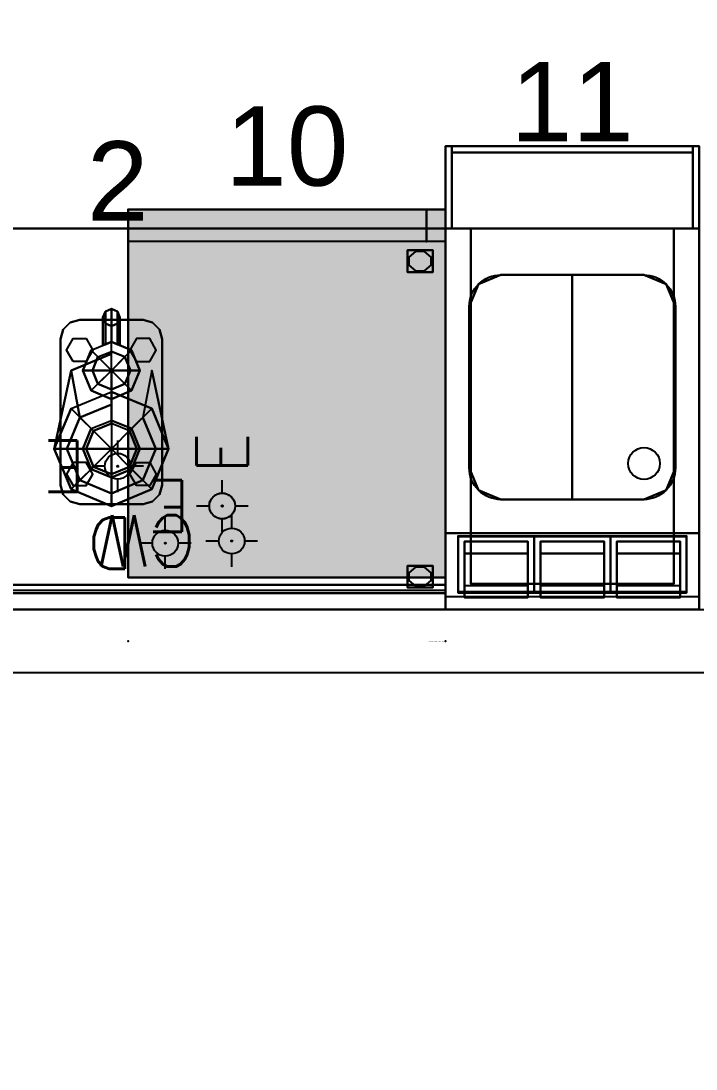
# Model space of a CAD drawing. Header units: millimetres. Extents: x 45 to 25350, y 77 to 5059.
# Drawn here: x 22692.4 to 22798.9, y 3977.2 to 4142.4 of the extents above; entities that cross this region are included whole.
import ezdxf
from ezdxf.enums import TextEntityAlignment as Align

# ---------------------------------------------------------------- set-up
doc = ezdxf.new("R2010")
doc.units = ezdxf.units.MM
doc.header["$LTSCALE"] = 5
for name, color, linetype in [('200-EquipBlack-3d', 250, 'Continuous'), ('200-EquipBorder-2d', 9, 'Continuous'), ('200-EquipGlass-3D', 140, 'Continuous'), ('200-EquipGlass3ds-3D', 140, 'Continuous'), ('200-EquipID-2d', 7, 'Continuous'), ('200-EquipInternal-2d', 252, 'Continuous'), ('200-EquipSteel-3d', 9, 'Continuous'), ('250-Cwater-2d', 160, 'Continuous'), ('250-Drain-2D', 140, 'Continuous'), ('250-ele-2d', 20, 'Continuous'), ('HG-001 Duvar', 6, 'Continuous')]:
    doc.layers.add(name, color=color, linetype=linetype)
doc.layers.add('200-InsPoint-3D', color=3, linetype='Continuous', plot=False)
doc.styles.add('ARIAL', font='ARIALUNI.TTF', dxfattribs={"height": 1})
doc.styles.add('ROMANS', font='micross.ttf')
doc.styles.add('SIMPLEX', font='simplex')

# ---------------------------------------------------------------- blocks, each defined once
blk = doc.blocks.new('75790460800')
at = {"layer": '200-EquipBorder-2d'}
blk.add_lwpolyline([(0, 0), (400, 0), (400, -600), (0, -600)], close=True, dxfattribs=at)
blk.add_lwpolyline([(0, -600), (0, -730), (400, -730), (400, -600)], dxfattribs=at)
at = {"layer": '200-EquipInternal-2d'}
for p, q in [((0, -20), (400, -20)), ((140, -27.8), (140, -116)), ((260, -27.8), (260, -116)), ((30, -88.1), (130, -88.1)), ((150, -88.1), (250, -88.1)), ((270, -88.1), (370, -88.1)), ((0, -120), (400, -120)), ((200, -173), (200, -527))]:
    blk.add_line(p, q, dxfattribs=at)
for points in [[(20, -27.8), (380, -27.8), (380, -116), (20, -116)], [(30, -37), (130, -37), (130, -106.7), (30, -106.7)], [(150, -37), (250, -37), (250, -106.7), (150, -106.7)], [(270, -37), (370, -37), (370, -106.7), (270, -106.7)]]:
    blk.add_lwpolyline(points, close=True, dxfattribs=at)
blk.add_lwpolyline([(87.5, -173), (312.5, -173, -0.414214), (362.5, -223), (362.5, -477, -0.414214), (312.5, -527), (87.5, -527, -0.414214), (37.5, -477), (37.5, -223, -0.414214)], format="xyb", close=True, dxfattribs=at)
blk.add_circle((86.8, -229.8), 25, dxfattribs=at)
at = {"layer": '200-EquipSteel-3d'}
blk.add_circle((86.8, -229.8, 650), 25, dxfattribs=at)
for points in [[(0, 0, 150), (0, -600, 150), (0, -600, 810), (0, 0, 810)], [(0, 0, 810), (400, 0, 810), (400, 0, 150), (0, 0, 150)], [(400, 0, 150), (0, 0, 150), (0, -600, 150), (400, -600, 150)], [(0, 0, 850), (0, 0, 810), (0, -600, 810), (0, -600, 850)], [(0, 0, 810), (0, 0, 850), (400, 0, 850), (400, 0, 810)], [(0, 0, 850), (400, 0, 850), (400, 0, 910), (0, 0, 910)], [(0, 0, 910), (0, -20, 910), (400, -20, 910), (400, 0, 910)], [(400, 0, 150), (400, -600, 150), (400, -600, 810), (400, 0, 810)], [(400, 0, 850), (400, 0, 810), (400, -600, 810), (400, -600, 850)], [(140, -27.8, 912.3), (20, -27.8, 912.3), (20, -25.9, 907.6), (140, -25.9, 907.6)], [(20, -27.8, 912.3), (20, -25.9, 907.6), (20, -114.1, 872.4), (20, -116, 877)], [(30, -37, 908.6), (130, -37, 908.6), (130, -18.5, 862.1), (30, -18.5, 862.1)], [(130, -18.5, 862.1), (30, -18.5, 862.1), (30, -88.1, 834.3), (130, -88.1, 834.3)], [(30, -37, 908.6), (30, -106.7, 880.7), (30, -88.1, 834.3), (30, -18.5, 862.1)], [(130, -37, 908.6), (130, -106.7, 880.7), (130, -88.1, 834.3), (130, -18.5, 862.1)], [(140, -27.8, 912.3), (140, -25.9, 907.6), (140, -114.1, 872.4), (140, -116, 877)], [(260, -27.8, 912.3), (140, -27.8, 912.3), (140, -25.9, 907.6), (260, -25.9, 907.6)], [(140, -27.8, 912.3), (140, -25.9, 907.6), (140, -114.1, 872.4), (140, -116, 877)], [(150, -37, 908.6), (250, -37, 908.6), (250, -18.5, 862.1), (150, -18.5, 862.1)], [(250, -18.5, 862.1), (150, -18.5, 862.1), (150, -88.1, 834.3), (250, -88.1, 834.3)], [(150, -37, 908.6), (150, -106.7, 880.7), (150, -88.1, 834.3), (150, -18.5, 862.1)], [(250, -37, 908.6), (250, -106.7, 880.7), (250, -88.1, 834.3), (250, -18.5, 862.1)], [(260, -27.8, 912.3), (260, -25.9, 907.6), (260, -114.1, 872.4), (260, -116, 877)], [(380, -27.8, 912.3), (260, -27.8, 912.3), (260, -25.9, 907.6), (380, -25.9, 907.6)], [(260, -27.8, 912.3), (260, -25.9, 907.6), (260, -114.1, 872.4), (260, -116, 877)], [(270, -37, 908.6), (370, -37, 908.6), (370, -18.5, 862.1), (270, -18.5, 862.1)], [(370, -18.5, 862.1), (270, -18.5, 862.1), (270, -88.1, 834.3), (370, -88.1, 834.3)], [(270, -37, 908.6), (270, -106.7, 880.7), (270, -88.1, 834.3), (270, -18.5, 862.1)], [(370, -37, 908.6), (370, -106.7, 880.7), (370, -88.1, 834.3), (370, -18.5, 862.1)], [(380, -27.8, 912.3), (380, -25.9, 907.6), (380, -114.1, 872.4), (380, -116, 877)], [(40, -600, 510), (40, -600, 190), (40, -40, 190), (40, -40, 510)], [(40, -40, 190), (40, -40, 510), (360, -40, 510), (360, -40, 190)], [(40, -40, 190), (360, -40, 190), (360, -600, 190), (40, -600, 190)], [(40, -40, 510), (360, -40, 510), (360, -600, 510), (40, -600, 510)], [(360, -40, 510), (360, -40, 190), (360, -600, 190), (360, -600, 510)], [(30, -106.7, 880.7), (130, -106.7, 880.7), (130, -88.1, 834.3), (30, -88.1, 834.3)], [(150, -106.7, 880.7), (250, -106.7, 880.7), (250, -88.1, 834.3), (150, -88.1, 834.3)], [(270, -106.7, 880.7), (370, -106.7, 880.7), (370, -88.1, 834.3), (270, -88.1, 834.3)], [(140, -116, 877), (20, -116, 877), (20, -114.1, 872.4), (140, -114.1, 872.4)], [(260, -116, 877), (140, -116, 877), (140, -114.1, 872.4), (260, -114.1, 872.4)], [(380, -116, 877), (260, -116, 877), (260, -114.1, 872.4), (380, -114.1, 872.4)], [(0, -120, 850), (0, -120, 870), (400, -120, 870), (400, -120, 850)], [(200, -173, 800), (200, -527, 800), (200, -527, 650), (200, -173, 650)], [(0, -600, 810), (0, -600, 510), (400, -600, 510), (400, -600, 810)], [(0, -600, 810), (0, -600, 850), (400, -600, 850), (400, -600, 810)], [(10, -600, 810), (0, -600, 810), (0, -730, 610), (10, -730, 610)], [(400, -600, 810), (390, -600, 810), (390, -730, 610), (400, -730, 610)], [(0, -730, 610), (10, -730, 610), (10, -730, 520), (0, -730, 520)], [(390, -730, 610), (400, -730, 610), (400, -730, 520), (390, -730, 520)]]:
    blk.add_3dface(points, dxfattribs=at)
for points, invisible_edges in [([(0, 0, 910), (0, -20, 910), (0, -20, 850), (0, 0, 850)], 2), ([(400, 0, 910), (400, -20, 910), (400, -20, 850), (400, 0, 850)], 2), ([(0, -20, 910), (0, -120, 870), (0, -120, 850), (0, -20, 850)], 8), ([(400, -20, 910), (380, -25.9, 907.6), (20, -25.9, 907.6), (0, -20, 910)], 5), ([(20, -25.9, 907.6), (0, -20, 910), (0, -120, 870), (20, -114.1, 872.4)], 5), ([(30, -37, 908.6), (130, -37, 908.6), (140, -27.8, 912.3), (20, -27.8, 912.3)], 10), ([(20, -27.8, 912.3), (30, -37, 908.6), (30, -106.7, 880.7), (20, -116, 877)], 5), ([(140, -27.8, 912.3), (130, -37, 908.6), (130, -106.7, 880.7), (140, -116, 877)], 5), ([(150, -37, 908.6), (250, -37, 908.6), (260, -27.8, 912.3), (140, -27.8, 912.3)], 10), ([(140, -27.8, 912.3), (150, -37, 908.6), (150, -106.7, 880.7), (140, -116, 877)], 5), ([(260, -27.8, 912.3), (250, -37, 908.6), (250, -106.7, 880.7), (260, -116, 877)], 5), ([(270, -37, 908.6), (370, -37, 908.6), (380, -27.8, 912.3), (260, -27.8, 912.3)], 10), ([(260, -27.8, 912.3), (270, -37, 908.6), (270, -106.7, 880.7), (260, -116, 877)], 5), ([(380, -27.8, 912.3), (370, -37, 908.6), (370, -106.7, 880.7), (380, -116, 877)], 5), ([(380, -114.1, 872.4), (400, -120, 870), (400, -20, 910), (380, -25.9, 907.6)], 5), ([(400, -20, 910), (400, -120, 870), (400, -120, 850), (400, -20, 850)], 8), ([(0, -120, 870), (20, -114.1, 872.4), (380, -114.1, 872.4), (400, -120, 870)], 5), ([(30, -106.7, 880.7), (130, -106.7, 880.7), (140, -116, 877), (20, -116, 877)], 10), ([(150, -106.7, 880.7), (250, -106.7, 880.7), (260, -116, 877), (140, -116, 877)], 10), ([(270, -106.7, 880.7), (370, -106.7, 880.7), (380, -116, 877), (260, -116, 877)], 10), ([(0, -120, 850), (37.5, -223, 850), (37.5, -477, 850), (0, -600, 850)], 5), ([(0, -120, 850), (87.5, -173, 850), (312.5, -173, 850), (400, -120, 850)], 5), ([(0, -120, 850), (87.5, -173, 850), (52.1, -187.6, 850), (0, -120, 850)], 5), ([(0, -120, 850), (52.1, -187.6, 850), (37.5, -223, 850), (0, -120, 850)], 5), ([(400, -120, 850), (312.5, -173, 850), (347.9, -187.6, 850), (400, -120, 850)], 5), ([(400, -120, 850), (347.9, -187.6, 850), (362.5, -223, 850), (400, -120, 850)], 5), ([(400, -120, 850), (362.5, -223, 850), (362.5, -477, 850), (400, -600, 850)], 5), ([(52.1, -187.6, 650), (52.1, -187.6, 850), (87.5, -173, 850), (87.5, -173, 650)], 5), ([(52.1, -187.6, 650), (87.5, -173, 650), (312.5, -173, 650), (347.9, -187.6, 650)], 8), ([(87.5, -173, 850), (87.5, -173, 650), (312.5, -173, 650), (312.5, -173, 850)], 5), ([(312.5, -173, 650), (312.5, -173, 850), (347.9, -187.6, 850), (347.9, -187.6, 650)], 5), ([(37.5, -223, 850), (37.5, -223, 650), (52.1, -187.6, 650), (52.1, -187.6, 850)], 5), ([(52.1, -187.6, 650), (347.9, -187.6, 650), (362.5, -223, 650), (37.5, -223, 650)], 5), ([(347.9, -187.6, 850), (347.9, -187.6, 650), (362.5, -223, 650), (362.5, -223, 850)], 5), ([(37.5, -477, 650), (37.5, -477, 850), (37.5, -223, 850), (37.5, -223, 650)], 5), ([(362.5, -223, 650), (37.5, -223, 650), (37.5, -477, 650), (362.5, -477, 650)], 5), ([(362.5, -223, 650), (362.5, -223, 850), (362.5, -477, 850), (362.5, -477, 650)], 5), ([(0, -600, 850), (52.1, -512.4, 850), (37.5, -477, 850), (0, -600, 850)], 5), ([(52.1, -512.4, 850), (52.1, -512.4, 650), (37.5, -477, 650), (37.5, -477, 850)], 5), ([(37.5, -477, 650), (362.5, -477, 650), (347.9, -512.4, 650), (52.1, -512.4, 650)], 5), ([(400, -600, 850), (362.5, -477, 850), (347.9, -512.4, 850), (400, -600, 850)], 5), ([(362.5, -477, 850), (362.5, -477, 650), (347.9, -512.4, 650), (347.9, -512.4, 850)], 5), ([(0, -600, 850), (87.5, -527, 850), (52.1, -512.4, 850), (0, -600, 850)], 5), ([(0, -600, 850), (87.5, -527, 850), (312.5, -527, 850), (400, -600, 850)], 5), ([(87.5, -527, 650), (87.5, -527, 850), (52.1, -512.4, 850), (52.1, -512.4, 650)], 5), ([(347.9, -512.4, 650), (52.1, -512.4, 650), (87.5, -527, 650), (312.5, -527, 650)], 1), ([(312.5, -527, 850), (312.5, -527, 650), (87.5, -527, 650), (87.5, -527, 850)], 5), ([(400, -600, 850), (347.9, -512.4, 850), (312.5, -527, 850), (400, -600, 850)], 5), ([(347.9, -512.4, 650), (347.9, -512.4, 850), (312.5, -527, 850), (312.5, -527, 650)], 5), ([(0, -600, 510), (40, -600, 510), (40, -600, 190), (0, -600, 150)], 4), ([(0, -600, 150), (40, -600, 190), (360, -600, 190), (400, -600, 150)], 5), ([(0, -600, 810), (0, -730, 610), (0, -600, 610)], 2), ([(0, -730, 610), (0, -730, 520), (0, -600, 520), (0, -600, 610)], 8), ([(10, -600, 810), (10, -730, 610), (10, -600, 610)], 2), ([(10, -730, 610), (10, -730, 520), (10, -600, 520), (10, -600, 610)], 8), ([(360, -600, 510), (400, -600, 510), (400, -600, 150), (360, -600, 190)], 4), ([(390, -600, 810), (390, -730, 610), (390, -600, 610)], 2), ([(390, -730, 610), (390, -730, 520), (390, -600, 520), (390, -600, 610)], 8), ([(400, -600, 810), (400, -730, 610), (400, -600, 610)], 2), ([(400, -730, 610), (400, -730, 520), (400, -600, 520), (400, -600, 610)], 8)]:
    blk.add_3dface(points, dxfattribs=dict(at, invisible_edges=invisible_edges))
at = {"layer": '200-InsPoint-3D'}
for p in [(0, 0), (400, 0), (0, -600), (400, -600)]:
    blk.add_point(p, dxfattribs=at)
at = {"layer": '200-EquipSteel-3d'}
mesh = blk.add_polyface(dxfattribs=at)
corners = [(0, -730, 510), (400, -730, 510), (400, -600, 510), (0, -600, 510), (0, -730, 520), (400, -730, 520), (400, -600, 520), (0, -600, 520)]
mesh.append_faces([[corners[k] for k in face] for face in [(0, 3, 2, 1), (4, 5, 6, 7), (0, 1, 5, 4), (3, 7, 6, 2), (0, 4, 7, 3), (1, 2, 6, 5)]])
mesh = blk.add_polyface(dxfattribs=at)
corners = [(10, -730, 600), (390, -730, 600), (390, -720, 600), (10, -720, 600), (10, -730, 610), (390, -730, 610), (390, -720, 610), (10, -720, 610)]
mesh.append_faces([[corners[k] for k in face] for face in [(0, 3, 2, 1), (4, 5, 6, 7), (0, 1, 5, 4), (3, 7, 6, 2), (0, 4, 7, 3), (1, 2, 6, 5)]])
blk = doc.blocks.new('attrib')
at = {"layer": '200-EquipID-2d', "style": 'ARIAL'}
blk.add_attdef('POS', text='', height=2.5, dxfattribs=at).set_placement((0, 0, -1), align=Align.MIDDLE)
at = {"layer": '200-EquipID-2d', "style": 'ROMANS', "flags": 1}
for tag, p in [('ZONA', (0, -4.905, -2)), ('EQUIPMENTDATA', (0, -7.89, -2)), ('LONGDESCR', (0, -11.302, -2)), ('EQUIPMENTCONN', (0, -14.714, -2)), ('ACCESSORYDATA', (0, -18.552, -2)), ('ACCESSORYCONN', (0, -21.857, -2))]:
    blk.add_attdef(tag, text='', height=2.5, dxfattribs=at).set_placement(p, align=Align.CENTER)
blk = doc.blocks.new('ECON')
at = {"layer": '250-ele-2d'}
for p, q in [((0, 40.6), (0, 20.3)), ((-40.6, 0), (-20.3, 0)), ((20.3, 0), (40.6, 0)), ((0, -20.3), (0, -40.6))]:
    blk.add_line(p, q, dxfattribs=at)
for radius in [20.3, 1]:
    blk.add_circle((0, 0), radius, dxfattribs=at)
blk.add_point((0, 0), dxfattribs=at)
at = {"layer": '250-ele-2d', "style": 'SIMPLEX', "flags": 8}
blk.add_attdef('E', (50, -40.6), '', height=81, dxfattribs=at)
blk = doc.blocks.new('CCON')
at = {"layer": '250-Cwater-2d'}
for p, q in [((0, 40.6), (0, 20.3)), ((-40.6, 0), (-20.3, 0)), ((20.3, 0), (40.6, 0)), ((0, -20.3), (0, -40.6))]:
    blk.add_line(p, q, dxfattribs=at)
for radius in [20.3, 1]:
    blk.add_circle((0, 0), radius, dxfattribs=at)
blk.add_point((0, 0), dxfattribs=at)
at = {"layer": '250-Cwater-2d', "style": 'SIMPLEX', "flags": 8}
blk.add_attdef('CW', (56.5, -40.6), '', height=81, dxfattribs=at)
blk = doc.blocks.new('DCON')
at = {"layer": '250-Drain-2D'}
for p, q in [((0, 40.6), (0, 20.3)), ((-40.6, 0), (-20.3, 0)), ((20.3, 0), (40.6, 0)), ((0, -20.3), (0, -40.6))]:
    blk.add_line(p, q, dxfattribs=at)
for radius in [20.3, 1]:
    blk.add_circle((0, 0), radius, dxfattribs=at)
blk.add_point((0, 0), dxfattribs=at)
at = {"layer": '250-Drain-2D', "style": 'SIMPLEX', "flags": 8}
blk.add_attdef('D', (50, -40.6), '', height=81, dxfattribs=at)
blk = doc.blocks.new('FGC42A')
at = {"layer": '200-EquipBlack-3d'}
for points in [[(0, -100, 260), (500, -100, 260), (500, -100), (0, -100)], [(30, -680, 390), (470, -680, 390), (470, -680, 660), (30, -680, 660)]]:
    blk.add_3dface(points, dxfattribs=at)
at = {"layer": '200-EquipBorder-2d'}
blk.add_lwpolyline([(0, -680), (500, -680), (500, -100), (0, -100)], close=True, dxfattribs=at)
at = {"layer": '200-EquipInternal-2d'}
blk.add_line((500, -630), (0, -630), dxfattribs=at)
at = {"layer": '200-EquipSteel-3d', "extrusion": (1, 1.83691e-16, 3.37424e-32), "elevation": 30}
blk.add_lwpolyline([(-680, 390), (-629, 390), (-629, 320), (-680, 352)], dxfattribs=at)
at = {"layer": '200-EquipSteel-3d'}
blk.add_solid([(0, -680, 660), (0, -100, 660), (500, -680, 660), (500, -100, 660)], dxfattribs=at)
at = {"layer": '200-EquipSteel-3d', "extrusion": (-1.29408e-31, -1, 1.83691e-16)}
for points in [[(51.8, 243.7, 679), (51.8, 233.7, 679), (96.8, 243.7, 679), (96.8, 233.7, 679)], [(51.8, 103.7, 679), (51.8, 93.7, 679), (96.8, 103.7, 679), (96.8, 93.7, 679)], [(51.8, 43.7, 679), (51.8, 33.7, 679), (96.8, 43.7, 679), (96.8, 33.7, 679)], [(51.8, 63.7, 679), (51.8, 53.7, 679), (96.8, 63.7, 679), (96.8, 53.7, 679)], [(51.8, 83.7, 679), (51.8, 73.7, 679), (96.8, 83.7, 679), (96.8, 73.7, 679)], [(51.8, 143.7, 679), (51.8, 133.7, 679), (96.8, 143.7, 679), (96.8, 133.7, 679)], [(51.8, 123.7, 679), (51.8, 113.7, 679), (96.8, 123.7, 679), (96.8, 113.7, 679)], [(51.8, 163.7, 679), (51.8, 153.7, 679), (96.8, 163.7, 679), (96.8, 153.7, 679)], [(51.8, 203.7, 679), (51.8, 193.7, 679), (96.8, 203.7, 679), (96.8, 193.7, 679)], [(51.8, 183.7, 679), (51.8, 173.7, 679), (96.8, 183.7, 679), (96.8, 173.7, 679)], [(51.8, 223.7, 679), (51.8, 213.7, 679), (96.8, 223.7, 679), (96.8, 213.7, 679)], [(111.5, 243.7, 679), (111.5, 233.7, 679), (156.5, 243.7, 679), (156.5, 233.7, 679)], [(111.5, 103.7, 679), (111.5, 93.7, 679), (156.5, 103.7, 679), (156.5, 93.7, 679)], [(111.5, 43.7, 679), (111.5, 33.7, 679), (156.5, 43.7, 679), (156.5, 33.7, 679)], [(111.5, 63.7, 679), (111.5, 53.7, 679), (156.5, 63.7, 679), (156.5, 53.7, 679)], [(111.5, 83.7, 679), (111.5, 73.7, 679), (156.5, 83.7, 679), (156.5, 73.7, 679)], [(111.5, 143.7, 679), (111.5, 133.7, 679), (156.5, 143.7, 679), (156.5, 133.7, 679)], [(111.5, 123.7, 679), (111.5, 113.7, 679), (156.5, 123.7, 679), (156.5, 113.7, 679)], [(111.5, 163.7, 679), (111.5, 153.7, 679), (156.5, 163.7, 679), (156.5, 153.7, 679)], [(111.5, 203.7, 679), (111.5, 193.7, 679), (156.5, 203.7, 679), (156.5, 193.7, 679)], [(111.5, 183.7, 679), (111.5, 173.7, 679), (156.5, 183.7, 679), (156.5, 173.7, 679)], [(111.5, 223.7, 679), (111.5, 213.7, 679), (156.5, 223.7, 679), (156.5, 213.7, 679)], [(172.8, 83.7, 679), (172.8, 73.7, 679), (217.8, 83.7, 679), (217.8, 73.7, 679)], [(172.8, 103.7, 679), (172.8, 93.7, 679), (217.8, 103.7, 679), (217.8, 93.7, 679)], [(172.8, 63.7, 679), (172.8, 53.7, 679), (217.8, 63.7, 679), (217.8, 53.7, 679)], [(172.8, 43.7, 679), (172.8, 33.7, 679), (217.8, 43.7, 679), (217.8, 33.7, 679)], [(172.8, 223.7, 679), (172.8, 213.7, 679), (217.8, 223.7, 679), (217.8, 213.7, 679)], [(172.8, 243.7, 679), (172.8, 233.7, 679), (217.8, 243.7, 679), (217.8, 233.7, 679)], [(172.8, 183.7, 679), (172.8, 173.7, 679), (217.8, 183.7, 679), (217.8, 173.7, 679)], [(172.8, 203.7, 679), (172.8, 193.7, 679), (217.8, 203.7, 679), (217.8, 193.7, 679)], [(172.8, 143.7, 679), (172.8, 133.7, 679), (217.8, 143.7, 679), (217.8, 133.7, 679)], [(172.8, 123.7, 679), (172.8, 113.7, 679), (217.8, 123.7, 679), (217.8, 113.7, 679)], [(172.8, 163.7, 679), (172.8, 153.7, 679), (217.8, 163.7, 679), (217.8, 153.7, 679)], [(232.4, 83.7, 679), (232.4, 73.7, 679), (277.4, 83.7, 679), (277.4, 73.7, 679)], [(232.4, 103.7, 679), (232.4, 93.7, 679), (277.4, 103.7, 679), (277.4, 93.7, 679)], [(232.4, 63.7, 679), (232.4, 53.7, 679), (277.4, 63.7, 679), (277.4, 53.7, 679)], [(232.4, 183.7, 679), (232.4, 173.7, 679), (277.4, 183.7, 679), (277.4, 173.7, 679)], [(232.4, 203.7, 679), (232.4, 193.7, 679), (277.4, 203.7, 679), (277.4, 193.7, 679)], [(232.4, 143.7, 679), (232.4, 133.7, 679), (277.4, 143.7, 679), (277.4, 133.7, 679)], [(232.4, 123.7, 679), (232.4, 113.7, 679), (277.4, 123.7, 679), (277.4, 113.7, 679)], [(232.4, 163.7, 679), (232.4, 153.7, 679), (277.4, 163.7, 679), (277.4, 153.7, 679)], [(232.4, 223.7, 679), (232.4, 213.7, 679), (277.4, 223.7, 679), (277.4, 213.7, 679)], [(232.4, 243.7, 679), (232.4, 233.7, 679), (277.4, 243.7, 679), (277.4, 233.7, 679)], [(232.4, 43.7, 679), (232.4, 33.7, 679), (277.4, 43.7, 679), (277.4, 33.7, 679)], [(292.1, 123.7, 679), (292.1, 113.7, 679), (337.1, 123.7, 679), (337.1, 113.7, 679)], [(292.1, 43.7, 679), (292.1, 33.7, 679), (337.1, 43.7, 679), (337.1, 33.7, 679)], [(292.1, 63.7, 679), (292.1, 53.7, 679), (337.1, 63.7, 679), (337.1, 53.7, 679)], [(292.1, 103.7, 679), (292.1, 93.7, 679), (337.1, 103.7, 679), (337.1, 93.7, 679)], [(292.1, 83.7, 679), (292.1, 73.7, 679), (337.1, 83.7, 679), (337.1, 73.7, 679)], [(292.1, 163.7, 679), (292.1, 153.7, 679), (337.1, 163.7, 679), (337.1, 153.7, 679)], [(292.1, 143.7, 679), (292.1, 133.7, 679), (337.1, 143.7, 679), (337.1, 133.7, 679)], [(292.1, 203.7, 679), (292.1, 193.7, 679), (337.1, 203.7, 679), (337.1, 193.7, 679)], [(292.1, 183.7, 679), (292.1, 173.7, 679), (337.1, 183.7, 679), (337.1, 173.7, 679)], [(292.1, 243.7, 679), (292.1, 233.7, 679), (337.1, 243.7, 679), (337.1, 233.7, 679)], [(292.1, 223.7, 679), (292.1, 213.7, 679), (337.1, 223.7, 679), (337.1, 213.7, 679)]]:
    blk.add_solid(points, dxfattribs=at)
at = {"layer": '200-EquipSteel-3d'}
for points in [[(0, -100, 260), (500, -100, 260), (500, -100, 660), (0, -100, 660)], [(0, -100), (0, -200), (0, -200, 660), (0, -100, 660)], [(500, -100), (500, -200), (500, -200, 660), (500, -100, 660)], [(0, -680), (0, -200), (0, -200, 660), (0, -680, 660)], [(500, -680), (500, -200), (500, -200, 660), (500, -680, 660)], [(30, -680, 660), (30, -680), (0, -680), (0, -680, 660)], [(30, -680), (470, -680), (470, -680, 352), (30, -680, 352)], [(500, -680, 660), (500, -680), (470, -680), (470, -680, 660)]]:
    blk.add_3dface(points, dxfattribs=at)
at = {"layer": '200-InsPoint-3D'}
for p in [(0, 0), (500, 0), (0, -680), (500, -680)]:
    blk.add_point(p, dxfattribs=at)
at = {"layer": '250-Cwater-2d'}
blk.add_blockref('CCON', (336.9, -157.7), dxfattribs=at).add_auto_attribs({'CW': 'CW'})
at = {"layer": '250-Drain-2D'}
blk.add_blockref('DCON', (441.7, -154.3), dxfattribs=at).add_auto_attribs({'D': 'D'})
at = {"layer": '250-ele-2d'}
blk.add_blockref('ECON', (351.8, -212.7, 0), dxfattribs=at).add_auto_attribs({'E': 'E'})
at = {"layer": '200-InsPoint-3D'}
blk.add_attdef('DISTANG', (0, 0), '', height=1, dxfattribs=at)
blk = doc.blocks.new('TG1610P')
at = {"layer": '200-EquipBorder-2d'}
blk.add_lwpolyline([(0, 0), (1600, 0), (1600, -700), (0, -700)], close=True, dxfattribs=at)
at = {"layer": '200-EquipInternal-2d'}
blk.add_line((0, -30), (1600, -30), dxfattribs=at)
at = {"layer": '200-EquipSteel-3d'}
for points in [[(32.8, -42.5), (22.5, -52.8), (22.5, -67.2), (32.8, -77.5), (47.2, -77.5), (57.5, -67.2), (57.5, -52.8), (47.2, -42.5)], [(1552.8, -42.5), (1542.5, -52.8), (1542.5, -67.2), (1552.8, -77.5), (1567.2, -77.5), (1577.5, -67.2), (1577.5, -52.8), (1567.2, -42.5)], [(32.8, -622.5), (22.5, -632.8), (22.5, -647.2), (32.8, -657.5), (47.2, -657.5), (57.5, -647.2), (57.5, -632.8), (47.2, -622.5)], [(1552.8, -622.5), (1542.5, -632.8), (1542.5, -647.2), (1552.8, -657.5), (1567.2, -657.5), (1577.5, -647.2), (1577.5, -632.8), (1567.2, -622.5)]]:
    blk.add_lwpolyline(points, close=True, dxfattribs=at)
at = {"layer": '200-EquipSteel-3d', "invisible_edges": 15}
for points in [[(0, 0, 900), (0, 0, 1000), (0, -30, 1000), (0, -30, 900)], [(0, 0, 850), (0, -700, 850), (0, -700, 900), (0, 0, 900)], [(1600, 0, 850), (1600, -700, 850), (1600, -700, 900), (1600, 0, 900)], [(1600, 0, 900), (1600, 0, 1000), (1600, -30, 1000), (1600, -30, 900)], [(0, -30, 900), (0, -30, 915), (0, -34.4, 904.4), (0, -45, 900)], [(1600, -30, 900), (1600, -30, 915), (1600, -34.4, 904.4), (1600, -45, 900)]]:
    blk.add_3dface(points, dxfattribs=at)
at = {"layer": '200-EquipSteel-3d'}
for points in [[(0, 0, 1000), (1600, 0, 1000), (1600, -30, 1000), (0, -30, 1000)], [(0, 0, 1000), (0, 0, 850), (1600, 0, 850), (1600, 0, 1000)], [(1600, 0, 850), (1600, -700, 850), (0, -700, 850), (0, 0, 850)], [(0, -30, 1000), (1600, -30, 1000), (1600, -30, 915), (0, -30, 915)], [(0, -30, 915), (0, -34.4, 904.4), (1600, -34.4, 904.4), (1600, -30, 915)], [(0, -45, 900), (0, -34.4, 904.4), (1600, -34.4, 904.4), (1600, -45, 900)], [(1600, -700, 900), (0, -700, 900), (0, -45, 900), (1600, -45, 900)], [(1600, -700, 900), (0, -700, 900), (0, -700, 850), (1600, -700, 850)]]:
    blk.add_3dface(points, dxfattribs=at)
at = {"layer": '200-InsPoint-3D'}
for p in [(0, 0), (1600, 0), (0, -700), (1600, -700)]:
    blk.add_point(p, dxfattribs=at)
at = {"layer": '200-InsPoint-3D', "flags": 9}
blk.add_attdef('DISTANG', (0, 0), '', height=1, dxfattribs=at)
at = {"layer": '200-EquipSteel-3d'}
mesh = blk.add_polymesh((6, 3), dxfattribs=at)
for k, corner in enumerate([(60, -80, 850), (60, -80, 50), (60, -80, 50), (20, -80, 850), (20, -80, 50), (20, -80, 50), (20, -40, 850), (20, -40, 50), (20, -80, 50), (60, -40, 850), (60, -40, 50), (60, -80, 50), (60, -40, 850), (60, -40, 850), (60, -80, 850), (20, -40, 850), (20, -40, 850), (20, -80, 850)]):
    mesh.set_mesh_vertex(divmod(k, 3), corner)
mesh = blk.add_polymesh((6, 3), dxfattribs=at)
for k, corner in enumerate([(1580, -80, 850), (1580, -80, 50), (1580, -80, 50), (1540, -80, 850), (1540, -80, 50), (1540, -80, 50), (1540, -40, 850), (1540, -40, 50), (1540, -80, 50), (1580, -40, 850), (1580, -40, 50), (1580, -80, 50), (1580, -40, 850), (1580, -40, 850), (1580, -80, 850), (1540, -40, 850), (1540, -40, 850), (1540, -80, 850)]):
    mesh.set_mesh_vertex(divmod(k, 3), corner)
mesh = blk.add_polymesh((6, 3), dxfattribs=at)
for k, corner in enumerate([(60, -660, 850), (60, -660, 50), (60, -660, 50), (20, -660, 850), (20, -660, 50), (20, -660, 50), (20, -620, 850), (20, -620, 50), (20, -660, 50), (60, -620, 850), (60, -620, 50), (60, -660, 50), (60, -620, 850), (60, -620, 850), (60, -660, 850), (20, -620, 850), (20, -620, 850), (20, -660, 850)]):
    mesh.set_mesh_vertex(divmod(k, 3), corner)
mesh = blk.add_polymesh((6, 3), dxfattribs=at)
for k, corner in enumerate([(1580, -660, 850), (1580, -660, 50), (1580, -660, 50), (1540, -660, 850), (1540, -660, 50), (1540, -660, 50), (1540, -620, 850), (1540, -620, 50), (1540, -660, 50), (1580, -620, 850), (1580, -620, 50), (1580, -660, 50), (1580, -620, 850), (1580, -620, 850), (1580, -660, 850), (1540, -620, 850), (1540, -620, 850), (1540, -660, 850)]):
    mesh.set_mesh_vertex(divmod(k, 3), corner)
blk = doc.blocks.new('TAURO')
at = {"layer": '200-EquipBlack-3d', "elevation": 900}
for points in [[(39.6, -65.3), (29.2, -47.3), (39.6, -29.3), (60.4, -29.3), (70.8, -47.3), (60.4, -65.3)], [(160.4, -65.3), (170.8, -47.3), (160.4, -29.3), (139.6, -29.3), (129.2, -47.3), (139.6, -65.3)], [(39.6, -224.7), (29.2, -242.7), (39.6, -260.7), (60.4, -260.7), (70.8, -242.7), (60.4, -224.7)], [(160.4, -224.7), (170.8, -242.7), (160.4, -260.7), (139.6, -260.7), (129.2, -242.7), (139.6, -224.7)]]:
    blk.add_lwpolyline(points, close=True, dxfattribs=at)
at = {"layer": '200-EquipBorder-2d'}
blk.add_lwpolyline([(50, -290), (35, -286), (24, -275), (20, -260), (20, -30), (24, -15), (35, -4), (50, 0), (150, 0), (165, -4), (176, -15), (180, -30), (180, -260), (176, -275), (165, -286), (150, -290)], close=True, dxfattribs=at)
at = {"layer": '200-EquipInternal-2d'}
for points in [[(100, 3.1), (163.6, -23.3), (190, -86.9), (163.6, -150.6), (100, -176.9), (36.4, -150.6), (10, -86.9), (36.4, -23.3)], [(68.2, -55.1), (100, -41.9), (131.8, -55.1), (145, -86.9), (131.8, -118.8), (100, -131.9), (68.2, -118.8), (55, -86.9)], [(100, -165.5), (131.8, -178.7), (145, -210.5), (131.8, -242.3), (100, -255.5), (68.2, -242.3), (55, -210.5), (68.2, -178.7)], [(100, -180.5), (121.2, -189.3), (130, -210.5), (121.2, -231.7), (100, -240.5), (78.8, -231.7), (70, -210.5), (78.8, -189.3)], [(86.5, -250.1), (100, -255.5), (113.5, -250.1), (113.5, -294), (109.5, -303.5), (100, -307.5), (90.5, -303.5), (86.5, -294)]]:
    blk.add_lwpolyline(points, close=True, dxfattribs=at)
at = {"layer": '200-EquipSteel-3d', "elevation": 940}
blk.add_lwpolyline([(180, -30), (176, -15), (165, -4), (150, 0), (50, 0), (35, -4), (24, -15), (20, -30), (20, -260), (24, -275), (35, -286), (50, -290), (150, -290), (165, -286), (176, -275), (180, -260)], close=True, dxfattribs=at)
at = {"layer": '200-EquipSteel-3d', "invisible_edges": 15}
for points in [[(50, -30, 970), (20, -30, 970), (24, -15, 970), (29.5, -9.5, 970)], [(50, -30, 970), (29.5, -9.5, 970), (35, -4, 970), (50, 0, 970)], [(50, 0, 970), (150, 0, 970), (150, -30, 970), (50, -30, 970)], [(150, -30, 970), (170.5, -9.5, 970), (165, -4, 970), (150, 0, 970)], [(150, -30, 970), (180, -30, 970), (176, -15, 970), (170.5, -9.5, 970)], [(20, -260, 970), (180, -260, 970), (180, -30, 970), (20, -30, 970)], [(50, -260, 970), (20, -260, 970), (24, -275, 970), (29.5, -280.5, 970)], [(50, -260, 970), (29.5, -280.5, 970), (35, -286, 970), (50, -290, 970)], [(50, -290, 970), (150, -290, 970), (150, -260, 970), (50, -260, 970)], [(150, -260, 970), (170.5, -280.5, 970), (165, -286, 970), (150, -290, 970)], [(150, -260, 970), (180, -260, 970), (176, -275, 970), (170.5, -280.5, 970)]]:
    blk.add_3dface(points, dxfattribs=at)
at = {"layer": '200-EquipSteel-3d'}
for points in [[(90.5, -303.5, 1125), (90.5, -251.5, 1135), (86.5, -250.1, 1135), (86.5, -294, 1125)], [(86.5, -250.1, 1130), (86.5, -250.1, 1135), (86.5, -294, 1125), (86.5, -294, 1120)], [(100, -255.5, 1135), (90.5, -251.5, 1135), (90.5, -303.5, 1125), (100, -307.5, 1125)], [(109.5, -303.5, 1125), (109.5, -251.5, 1135), (100, -255.5, 1135), (100, -307.5, 1125)], [(113.5, -294, 1125), (113.5, -250.1, 1135), (109.5, -251.5, 1135), (109.5, -303.5, 1125)], [(113.5, -250.1, 1130), (113.5, -250.1, 1135), (113.5, -294, 1125), (113.5, -294, 1120)]]:
    blk.add_3dface(points, dxfattribs=at)
at = {"layer": '250-ele-2d'}
blk.add_blockref('ECON', (90, -59.6), dxfattribs=at).add_auto_attribs({'E': 'E'})
at = {"layer": '200-InsPoint-3D', "flags": 9}
blk.add_attdef('DISTANG', (0, 0), '', height=1, dxfattribs=at)
at = {"layer": '200-EquipBlack-3d'}
mesh = blk.add_polymesh((8, 3), dxfattribs=dict(at, m_close=True))
for k, corner in enumerate([(100, -176.9, 1500), (100, -131.9, 1505), (100, -86.9, 1510), (36.4, -150.6, 1500), (68.2, -118.8, 1505), (100, -86.9, 1510), (10, -86.9, 1500), (55, -86.9, 1505), (100, -86.9, 1510), (36.4, -23.3, 1500), (68.2, -55.1, 1505), (100, -86.9, 1510), (100, 3.1, 1500), (100, -41.9, 1505), (100, -86.9, 1510), (163.6, -23.3, 1500), (131.8, -55.1, 1505), (100, -86.9, 1510), (190, -86.9, 1500), (145, -86.9, 1505), (100, -86.9, 1510), (163.6, -150.6, 1500), (131.8, -118.8, 1505), (100, -86.9, 1510)]):
    mesh.set_mesh_vertex(divmod(k, 3), corner)
at = {"layer": '200-EquipGlass-3D'}
mesh = blk.add_polymesh((8, 3), dxfattribs=dict(at, m_close=True))
for k, corner in enumerate([(100, -126.9, 1300), (100, -176.9, 1330), (100, -176.9, 1500), (71.7, -115.2, 1300), (36.4, -150.6, 1330), (36.4, -150.6, 1500), (60, -86.9, 1300), (10, -86.9, 1330), (10, -86.9, 1500), (71.7, -58.6, 1300), (36.4, -23.3, 1330), (36.4, -23.3, 1500), (100, -46.9, 1300), (100, 3.1, 1330), (100, 3.1, 1500), (128.3, -58.6, 1300), (163.6, -23.3, 1330), (163.6, -23.3, 1500), (140, -86.9, 1300), (190, -86.9, 1330), (190, -86.9, 1500), (128.3, -115.2, 1300), (163.6, -150.6, 1330), (163.6, -150.6, 1500)]):
    mesh.set_mesh_vertex(divmod(k, 3), corner)
mesh = blk.add_polymesh((8, 3), dxfattribs=dict(at, m_close=True))
for k, corner in enumerate([(100, -255.5, 1190), (100, -255.5, 1190), (100, -255.5, 1160), (68.2, -242.3, 1190), (68.2, -242.3, 1190), (68.2, -242.3, 1160), (55, -210.5, 1190), (55, -210.5, 1190), (55, -210.5, 1160), (68.2, -178.7, 1190), (68.2, -178.7, 1190), (68.2, -178.7, 1160), (100, -165.5, 1190), (100, -165.5, 1190), (100, -165.5, 1160), (131.8, -178.7, 1190), (131.8, -178.7, 1190), (131.8, -178.7, 1160), (145, -210.5, 1190), (145, -210.5, 1190), (145, -210.5, 1160), (131.8, -242.3, 1190), (131.8, -242.3, 1190), (131.8, -242.3, 1160)]):
    mesh.set_mesh_vertex(divmod(k, 3), corner)
at = {"layer": '200-EquipGlass3ds-3D'}
mesh = blk.add_polymesh((8, 3), dxfattribs=dict(at, m_close=True))
for k, corner in enumerate([(100, -126.9, 1300), (100, -176.9, 1330), (100, -176.9, 1500), (71.7, -115.2, 1300), (36.4, -150.6, 1330), (36.4, -150.6, 1500), (60, -86.9, 1300), (10, -86.9, 1330), (10, -86.9, 1500), (71.7, -58.6, 1300), (36.4, -23.3, 1330), (36.4, -23.3, 1500), (100, -46.9, 1300), (100, 3.1, 1330), (100, 3.1, 1500), (128.3, -58.6, 1300), (163.6, -23.3, 1330), (163.6, -23.3, 1500), (140, -86.9, 1300), (190, -86.9, 1330), (190, -86.9, 1500), (128.3, -115.2, 1300), (163.6, -150.6, 1330), (163.6, -150.6, 1500)]):
    mesh.set_mesh_vertex(divmod(k, 3), corner)
mesh = blk.add_polymesh((8, 3), dxfattribs=dict(at, m_close=True))
for k, corner in enumerate([(100, -255.5, 1190), (100, -255.5, 1190), (100, -255.5, 1160), (68.2, -242.3, 1190), (68.2, -242.3, 1190), (68.2, -242.3, 1160), (55, -210.5, 1190), (55, -210.5, 1190), (55, -210.5, 1160), (68.2, -178.7, 1190), (68.2, -178.7, 1190), (68.2, -178.7, 1160), (100, -165.5, 1190), (100, -165.5, 1190), (100, -165.5, 1160), (131.8, -178.7, 1190), (131.8, -178.7, 1190), (131.8, -178.7, 1160), (145, -210.5, 1190), (145, -210.5, 1190), (145, -210.5, 1160), (131.8, -242.3, 1190), (131.8, -242.3, 1190), (131.8, -242.3, 1160)]):
    mesh.set_mesh_vertex(divmod(k, 3), corner)
at = {"layer": '200-EquipSteel-3d'}
mesh = blk.add_polymesh((8, 6), dxfattribs=dict(at, m_close=True))
for k, corner in enumerate([(100, -126.9, 1300), (100, -126.9, 1280), (100, -156.9, 1250), (100, -156.9, 1040), (100, -236.9, 1040), (100, -236.9, 970), (128.3, -115.2, 1300), (128.3, -115.2, 1280), (149.5, -136.4, 1250), (149.5, -136.4, 1040), (163.6, -210.6, 1040), (163.6, -210.6, 970), (140, -86.9, 1300), (140, -86.9, 1280), (170, -86.9, 1250), (170, -86.9, 1040), (190, -86.9, 1040), (190, -86.9, 970), (128.3, -58.6, 1300), (128.3, -58.6, 1280), (149.5, -37.4, 1250), (149.5, -37.4, 1040), (163.6, -23.3, 1040), (163.6, -23.3, 970), (100, -46.9, 1300), (100, -46.9, 1280), (100, -16.9, 1250), (100, -16.9, 1040), (100, 3.1, 1040), (100, 3.1, 970), (71.7, -58.6, 1300), (71.7, -58.6, 1280), (50.5, -37.4, 1250), (50.5, -37.4, 1040), (36.4, -23.3, 1040), (36.4, -23.3, 970), (60, -86.9, 1300), (60, -86.9, 1280), (30, -86.9, 1250), (30, -86.9, 1040), (10, -86.9, 1040), (10, -86.9, 970), (71.7, -115.2, 1300), (71.7, -115.2, 1280), (50.5, -136.4, 1250), (50.5, -136.4, 1040), (36.4, -210.6, 1040), (36.4, -210.6, 970)]):
    mesh.set_mesh_vertex(divmod(k, 6), corner)
mesh = blk.add_polymesh((8, 5), dxfattribs=dict(at, m_close=True))
for k, corner in enumerate([(100, -210.5, 1250), (100, -240.5, 1250), (100, -240.5, 1230), (100, -255.5, 1230), (100, -255.5, 1190), (100, -210.5, 1250), (78.8, -231.7, 1250), (78.8, -231.7, 1230), (68.2, -242.3, 1230), (68.2, -242.3, 1190), (100, -210.5, 1250), (70, -210.5, 1250), (70, -210.5, 1230), (55, -210.5, 1230), (55, -210.5, 1190), (100, -210.5, 1250), (78.8, -189.3, 1250), (78.8, -189.3, 1230), (68.2, -178.7, 1230), (68.2, -178.7, 1190), (100, -210.5, 1250), (100, -180.5, 1250), (100, -180.5, 1230), (100, -165.5, 1230), (100, -165.5, 1190), (100, -210.5, 1250), (121.2, -189.3, 1250), (121.2, -189.3, 1230), (131.8, -178.7, 1230), (131.8, -178.7, 1190), (100, -210.5, 1250), (130, -210.5, 1250), (130, -210.5, 1230), (145, -210.5, 1230), (145, -210.5, 1190), (100, -210.5, 1250), (121.2, -231.7, 1250), (121.2, -231.7, 1230), (131.8, -242.3, 1230), (131.8, -242.3, 1190)]):
    mesh.set_mesh_vertex(divmod(k, 5), corner)
mesh = blk.add_polymesh((8, 3), dxfattribs=dict(at, m_close=True))
for k, corner in enumerate([(100, -210.5, 1110), (100, -255.5, 1110), (100, -255.5, 1160), (100, -210.5, 1110), (68.2, -242.3, 1110), (68.2, -242.3, 1160), (100, -210.5, 1110), (55, -210.5, 1110), (55, -210.5, 1160), (100, -210.5, 1110), (68.2, -178.7, 1110), (68.2, -178.7, 1160), (100, -210.5, 1110), (100, -165.5, 1110), (100, -165.5, 1160), (100, -210.5, 1110), (131.8, -178.7, 1110), (131.8, -178.7, 1160), (100, -210.5, 1110), (145, -210.5, 1110), (145, -210.5, 1160), (100, -210.5, 1110), (131.8, -242.3, 1110), (131.8, -242.3, 1160)]):
    mesh.set_mesh_vertex(divmod(k, 3), corner)
mesh = blk.add_polymesh((8, 3), dxfattribs=dict(at, m_close=True))
for k, corner in enumerate([(100, -307.5, 1125), (100, -307.5, 1125), (100, -307.5, 1110), (90.5, -303.5, 1125), (90.5, -303.5, 1125), (90.5, -303.5, 1110), (86.5, -294, 1125), (86.5, -294, 1125), (86.5, -294, 1110), (90.5, -284.4, 1125), (90.5, -284.4, 1125), (90.5, -284.4, 1110), (100, -280.5, 1125), (100, -280.5, 1125), (100, -280.5, 1110), (109.5, -284.4, 1125), (109.5, -284.4, 1125), (109.5, -284.4, 1110), (113.5, -294, 1125), (113.5, -294, 1125), (113.5, -294, 1110), (109.5, -303.5, 1125), (109.5, -303.5, 1125), (109.5, -303.5, 1110)]):
    mesh.set_mesh_vertex(divmod(k, 3), corner)

msp = doc.modelspace()

# ---------------------------------------------------------------- hatches: boundary and pattern name
at = {"ltscale": 0.5}
h = msp.add_hatch(dxfattribs=at)
h.set_pattern_fill('ANSI31', color=251, scale=30)
h.set_pattern_definition([(45, (24280.266, 18410.9967), (-2.6516504, 2.6516504), [])])
h.paths.add_polyline_path([(21763.42, 4094.47), (22023.38, 4098.96), (22023.02, 4119.96), (21730.1, 4114.9), (21721.79, 4595.08, -0.130845), (22999.27, 4233.91, -0.490921), (22999.35, 4233.95, -0.006684), (23000.2, 4268.19, 0.132238), (21691.26, 4625.37), (21711.96, 3429.14), (22159.11, 3170.98), (22174.11, 3196.96), (22030.23, 3280.02), (22097.77, 3397), (22270.98, 3297), (22270.99, 3297.02), (22281.98, 3316.05), (22090.58, 3426.55), (22020.06, 3425.33), (21775.09, 3421.1, -0.000011), (21771.02, 3655.54), (22030.98, 3660.03), (22030.62, 3681.03), (21770.66, 3676.54, -0.000019)])

# ---------------------------------------------------------------- linework, layer by layer
at = {"layer": 'HG-001 Duvar'}
for p, q in [((22579.99, 4049.65), (23010.55, 4049.65)), ((22849.99, 4039.65), (22579.99, 4039.65))]:
    msp.add_line(p, q, dxfattribs=at)
msp.add_lwpolyline([(22579.99, 4049.65), (23010.54, 4049.65), (23011.92, 4039.65), (22579.99, 4039.65)], close=True, dxfattribs=at)

# ---------------------------------------------------------------- block references
at = {"zscale": 0.1, "rotation": 180}
for name, p, xscale, yscale in [('75790460800', (22799.36, 4049.65), 0.1000000000000014, 0.1000000000000014), ('TG1610P', (22759.36, 4049.65), 0.1, 0.08571428571428572), ('TAURO', (22716.7, 4066.24), 0.1000000000058208, 0.1000000000021828)]:
    msp.add_blockref(name, p, dxfattribs=dict(at, xscale=xscale, yscale=yscale))
at = {"xscale": 0.1000000000000014, "yscale": 0.1000000000000014, "zscale": 0.1}
for name, p, rotation, values in [('FGC42A', (22759.36, 4044.65), 180, {'DISTANG': '914.8223871331527^I4.989187139016680'}), ('ECON', (22724.16, 4065.95), 90, {'E': 'E'})]:
    msp.add_blockref(name, p, dxfattribs=dict(at, rotation=rotation)).add_auto_attribs(values)
at = {"layer": '200-EquipID-2d'}
ref = msp.add_blockref('attrib', (22779.36, 4129.65), dxfattribs=dict(at, xscale=5, yscale=5, zscale=5))
ref.add_attrib('POS', '11', dxfattribs={"color": 4, "height": 12.5, "style": 'ARIAL'}).set_placement((22779.36, 4129.65, -5), align=Align.MIDDLE)
ref = msp.add_blockref('attrib', (22734.36, 4122.65), dxfattribs=dict(at, xscale=5, yscale=5, zscale=5))
ref.add_attrib('POS', '10', dxfattribs={"color": 7, "height": 12.5, "style": 'ARIAL'}).set_placement((22734.36, 4122.65, -5), align=Align.MIDDLE)
ref = msp.add_blockref('attrib', (22707.7, 4117.24), dxfattribs=dict(at, xscale=5, yscale=5, zscale=5))
ref.add_attrib('POS', '2', dxfattribs={"color": 7, "height": 12.5, "style": 'ARIAL'}).set_placement((22707.7, 4117.24, -5), align=Align.MIDDLE)

doc.saveas('drawing.dxf')
